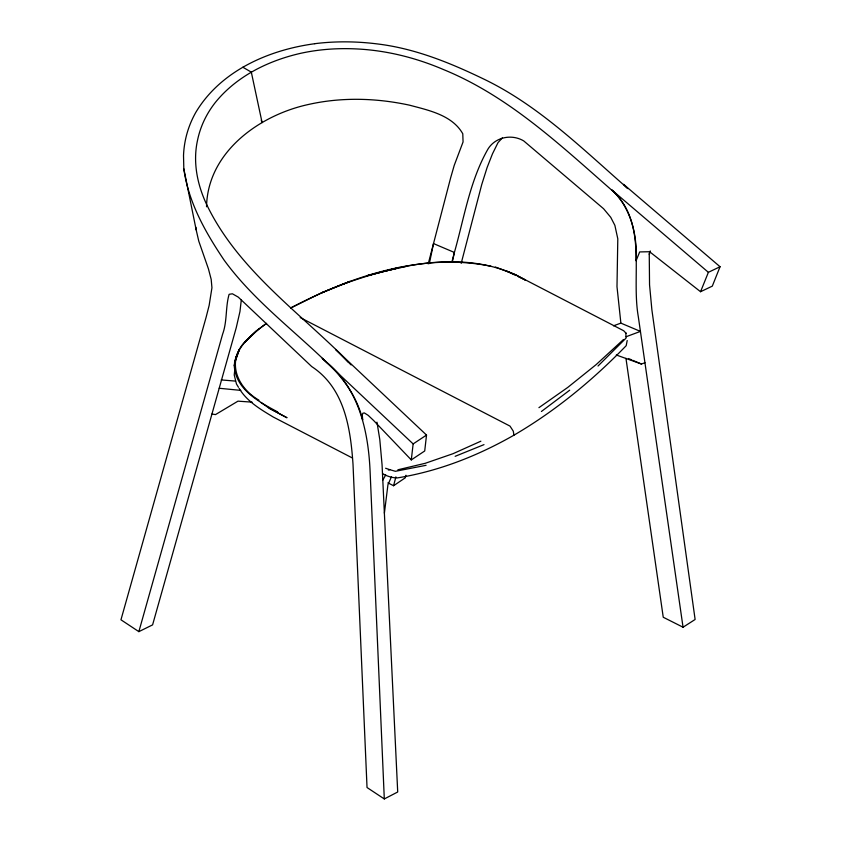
<?xml version="1.0" encoding="UTF-8"?>
<svg xmlns="http://www.w3.org/2000/svg" width="841" height="841" viewBox="0 0 841 841"><rect width="100%" height="100%" fill="white"/><g stroke="black" fill="none" stroke-linecap="round" stroke-linejoin="round"><path stroke-width="1.26" d="M649.241 253.036L649.546 284.826L651.88 309.824L695.118 619.481L683.05 627.228L663.244 617.252L625.956 358.34M206.539 206.77C207.559 152.452 258.723 115.553 307.533 104.683C341.015 96.978 376.095 97.924 409.567 105.188C428.742 110.308 452.237 115.122 462.781 133.772L463.065 141.95L454.224 165.393L450.681 177.693L428.216 263.906M277.698 411.943C259.165 402.009 235.596 389.53 234.271 365.709C235.701 346.965 251.974 334.161 265.903 323.764M235.112 366.844L234.229 374.981L236.479 384.011L238.476 387.28M241.272 300.142L239.969 311.527L236.237 327.738L152.589 624.884L138.86 631.644L120.957 619.796L206.034 317.572L209.146 305.409L211.943 287.759L211.186 279.37L208.463 268.962L198.77 241.125L196.163 229.845L183.822 168.789L183.517 155.553A191.801 134.392 13.8 0 1 195.764 112.452C220.458 70.949 268.573 49.882 314.828 43.711M351.065 364.91L335.643 349.435L426.524 435.06L424.716 450.976L411.291 459.911L373.583 420.468L368.211 415.37L364.363 412.942L362.807 413.215L362.292 415.16L362.692 419.964C356.815 395.449 341.047 374.613 322.229 358.329L413.141 443.922L411.291 459.911M627.197 340.521L626.198 345.683C592.821 380.143 555.481 410.902 513.998 435.144M234.271 365.709L236.058 356.794M429.352 263.59L433.504 243.575L454.392 252.458L452.248 262.266M452.08 261.341L454.392 252.458C464.106 218.166 469.614 182.003 487.17 150.486C494.045 137.335 511.254 133.456 523.733 140.92L603.554 208.705L610.724 217.293L614.866 225.325L617.799 238.802L616.989 286.686L620.879 323.123L640.432 331.396L626.146 336.715M387.89 482.85L393.588 485.73L395.901 476.858M405.951 475.26L405.288 477.804L393.588 485.73M461.204 263.307L481.725 184.61L487.118 167.517L492.469 153.85L497.998 142.665L502.329 137.903M649.326 254.476L650.251 250.923M138.86 631.644L222.592 334.245C227.354 321.346 225.356 307.207 229.109 294.308L232.4 293.793L238.245 297.104L311.706 366.56C344.589 388.121 350.529 428.164 353.02 464.421L367.033 787.523L384.305 798.95L397.709 791.991L382.066 464.821L379.785 439.475L376.968 422.171M258.975 400.211C235.133 386.355 225.63 358.182 248.284 338.555M234.881 362.366L239.286 349.646L234.481 362.902M720.043 266.734L712.306 286.129L700.553 291.722L649.588 251.722L639.675 251.932L636.08 260.742C637.51 235.364 630.981 207.801 611.849 189.961L708.385 272.326L720.043 266.734L623.602 184.337L626.987 187.932M700.553 291.722L708.385 272.326M391.464 476.794L387.943 484.71L384.39 513.189M382.802 480.148L385.693 474.986M598.014 366.024L626.04 338.124L625.841 332.889M623.444 339.543L596.153 364.605L567.696 387.47L538.934 407.664M541.404 411.491L569.704 390.192M258.734 329.157L266.597 323.333M413.141 443.922L426.524 435.06M290.587 308.027L322.555 292.311M290.692 307.985C351.422 276.142 421.993 252.237 490.997 266.24M480.863 441.199L453.015 453.698L425.199 463.307L397.867 469.793M341.541 284.71L321.43 292.878L350.129 281.388L341.541 284.71C396.153 265.073 459.943 249.861 515.375 274.671L623.707 330.755L626.103 333.299M455.149 456.327L484.006 444.626M616.295 354.997L641.441 364.027L644.952 362.734M613.51 325.814L620.879 323.123M399.286 267.438L367.485 275.617L399.517 267.606M384.179 271.265L397.635 268.311M400.074 267.774L406.192 266.439M388.332 470.035L389.877 469.699L395.396 471.307L426.082 465.304M235.27 381.078L221.225 379.932M252.1 402.145L237.971 401.157L215.506 414.592L211.953 414.014M385.62 468.237L389.877 469.699M219.207 388.258L240.768 390.382M495.37 267.039L515.417 274.671L525.268 280L518.287 276.657M628.395 358.497L631.654 359.874M632.747 360.337L641.441 364.027M506.671 271.086L515.964 275.543M269.173 408.221L286.844 417.672L269.173 408.221L260.889 402.44M300.216 317.562L510.003 426.103L513.273 431.149L513.967 435.165C477.772 455.833 438.434 471.338 397.152 477.94C391.98 477.783 387.018 476.279 382.581 473.62M352.368 457.977L273.346 417.073C260.657 409.43 246.918 401.441 239.149 388.374M242.818 67.217L251.312 72.126L262.108 122.628L261.246 120.168M628.006 188.657C582.256 148.752 538.314 105.03 482.839 78.623C449.283 62.434 414.182 48.273 376.915 43.879A191.801 134.013 13.9 0 0 314.807 43.679M348.573 362.429L339.564 353.02C292.468 307.364 236.857 266.397 207.37 206.024C197.456 185.63 192.536 162.376 197.603 139.932A175.212 123.858 14.8 0 1 215.37 102.423C236.489 76.342 268.016 60.794 300.258 53.404A175.212 123.69 14.9 0 1 355.238 48.873C385.714 50.166 415.633 57.608 443.617 69.614C510.024 96.768 562.44 147.175 615.665 193.588C646.992 227.543 631.139 275.869 638.33 316.847L683.05 627.228M183.822 168.789C188.384 202.324 205.488 232.41 224.084 260.079C252.678 299.407 292.163 328.947 326.876 362.534C359.422 389.372 368.505 432.39 370.145 472.505L384.305 798.95M195.89 227.27L196.163 229.845M255.611 331.48L244.889 342.161L258.544 329.188L255.611 331.48"/></g></svg>
